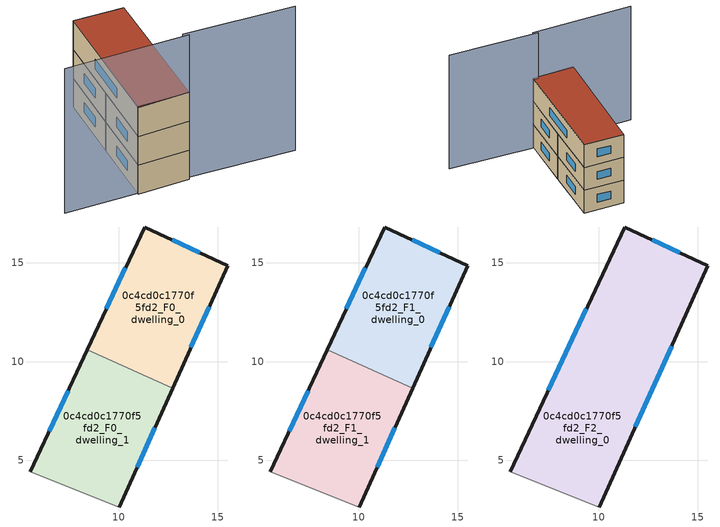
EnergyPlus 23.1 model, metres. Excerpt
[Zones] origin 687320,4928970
0c4cd0c1770f5fd2_F0_dwelling_0
 floor ground (EU_floor_Construction): 15.51,14.85 12.72,8.65 8.4,10.59 11.3,16.81 z0
 wall outside (EU_wall_Construction): 12.72,8.65 15.51,14.85 11.3,16.81 8.4,10.59 z0:3
 wall to 0c4cd0c1770f5fd2_F0_dwelling_1 (EU_wall_Construction): 8.4,10.59 12.72,8.65 z0:3
 window (EU_Window_Construction): 10.33,14.74 9.37,12.66 / 14.11,15.51 12.71,16.16 / 13.65,10.72 14.58,12.78 z1:2
0c4cd0c1770f5fd2_F0_dwelling_1
 floor ground (EU_floor_Construction): 12.72,8.65 10.02,2.63 5.52,4.41 8.4,10.59 z0
 wall outside (EU_wall_Construction): 8.4,10.59 5.52,4.41 / 10.02,2.63 12.72,8.65 z0:3
 wall adiabatic (EU_wall_Construction): 5.52,4.41 10.02,2.63 z0:3
 window (EU_Window_Construction): 7.44,8.53 6.48,6.47 / 10.92,4.64 11.82,6.64 z1:2
0c4cd0c1770f5fd2_F1_dwelling_0
 floor to 0c4cd0c1770f5fd2_F0_dwelling_0 (EU_floor_Construction): 15.51,14.85 12.72,8.65 8.4,10.59 11.3,16.81 z3
 wall outside (EU_wall_Construction): 12.72,8.65 15.51,14.85 11.3,16.81 8.4,10.59 z3:6
 wall to 0c4cd0c1770f5fd2_F1_dwelling_1 (EU_wall_Construction): 8.4,10.59 12.72,8.65 z3:6
 window (EU_Window_Construction): 10.33,14.74 9.37,12.66 / 14.11,15.51 12.71,16.16 / 13.65,10.72 14.58,12.78 z4:5
0c4cd0c1770f5fd2_F1_dwelling_1
 floor to 0c4cd0c1770f5fd2_F0_dwelling_1 (EU_floor_Construction): 12.72,8.65 10.02,2.63 5.52,4.41 8.4,10.59 z3
 wall outside (EU_wall_Construction): 8.4,10.59 5.52,4.41 / 10.02,2.63 12.72,8.65 z3:6
 wall adiabatic (EU_wall_Construction): 5.52,4.41 10.02,2.63 z3:6
 window (EU_Window_Construction): 7.44,8.53 6.48,6.47 / 10.92,4.64 11.82,6.64 z4:5
0c4cd0c1770f5fd2_F2_dwelling_0
 floor to 0c4cd0c1770f5fd2_F1_dwelling_0 (EU_floor_Construction): 15.51,14.85 12.72,8.65 8.4,10.59 11.3,16.81 z6
 floor to 0c4cd0c1770f5fd2_F1_dwelling_1 (EU_floor_Construction): 12.72,8.65 10.02,2.63 5.52,4.41 8.4,10.59 z6
 wall outside (EU_wall_Construction): 10.02,2.63 15.51,14.85 11.3,16.81 5.52,4.41 z6:9
 wall adiabatic (EU_wall_Construction): 5.52,4.41 10.02,2.63 z6:9
 window (EU_Window_Construction): 9.38,12.68 7.45,8.55 / 14.11,15.51 12.71,16.16 / 11.85,6.71 13.68,10.78 z7:8
 roof outside (EU_roof_Construction): 10.02,2.63 15.51,14.85 11.3,16.81 5.52,4.41 z9
shading: 9.67,3.1 19.03,-1.32 / -0.6,7.28 10.02,2.63 z0:15
[Building]
EU S2 Campaign: North Axis=0; Terrain=City; Solar Distribution=FullExterior
[Site:Location]
Bologna: Latitude=44.5; Longitude=11.25; Time Zone=1; Elevation=37
[SizingPeriod:WeatherFileDays]
AnnualSizingPeriod: Begin Month=1; Begin Day of Month=1; End Month=12; End Day of Month=31; Day of Week for Start Day=Monday; Use Weather File Daylight Saving Period=No; Use Weather File Rain and Snow Indicators=No
[MATERIAL]
EU_InternalMass_Material: Roughness=MediumRough; Thickness=0.1; Conductivity=1; Density=1800; Specific Heat=900; Thermal Absorptance=0.9; Solar Absorptance=0.7; Visible Absorptance=0.7
[MATERIAL:NOMASS] Roughness=MediumRough; Thermal Absorptance=0.9; Solar Absorptance=0.7; Visible Absorptance=0.7
Name | Thermal Resistance
EU_wall_NoMass | 0.937881
EU_roof_NoMass | 0.548572
EU_floor_NoMass | 0.71348
[WINDOWMATERIAL:SIMPLEGLAZINGSYSTEM]
EU_Window_SimpleGlazing: UFactor=4.25633; Solar Heat Gain Coefficient=0.85; Visible Transmittance=0.85
[CONSTRUCTION]
EU_wall_Construction: EU_wall_NoMass
EU_roof_Construction: EU_roof_NoMass
EU_floor_Construction: EU_floor_NoMass
EU_InternalMass_Construction: EU_InternalMass_Material
EU_Window_Construction: EU_Window_SimpleGlazing
[ZONE] Type=1; Multiplier=1; Ceiling Height=autocalculate; Floor Area=autocalculate; Part of Total Floor Area=Yes
Name | Volume
0c4cd0c1770f5fd2_F0_dwelling_0 | 96.2139
0c4cd0c1770f5fd2_F1_dwelling_0 | 96.2153
0c4cd0c1770f5fd2_F2_dwelling_0 | 192.441
0c4cd0c1770f5fd2_F0_dwelling_1; 0c4cd0c1770f5fd2_F1_dwelling_1 | 96.2278
[INTERNALMASS] Construction=EU_InternalMass_Construction
Name | Zone or ZoneList | Surface Area
0c4cd0c1770f5fd2_F0_dwelling_0_EU_InternalMass | 0c4cd0c1770f5fd2_F0_dwelling_0 | 32.0714
0c4cd0c1770f5fd2_F0_dwelling_1_EU_InternalMass | 0c4cd0c1770f5fd2_F0_dwelling_1 | 32.0761
0c4cd0c1770f5fd2_F1_dwelling_0_EU_InternalMass | 0c4cd0c1770f5fd2_F1_dwelling_0 | 32.0714
0c4cd0c1770f5fd2_F1_dwelling_1_EU_InternalMass | 0c4cd0c1770f5fd2_F1_dwelling_1 | 32.0761
0c4cd0c1770f5fd2_F2_dwelling_0_EU_InternalMass | 0c4cd0c1770f5fd2_F2_dwelling_0 | 64.1475
[OTHEREQUIPMENT] Fuel Type=Electricity; Design Level Calculation Method=Watts/Area; Power per Zone Floor Area=1; Fraction Latent=0; Fraction Radiant=0; Fraction Lost=0; Carbon Dioxide Generation Rate=0; EndUse Subcategory=EU_Step8_InternalGains
Name | Zone or ZoneList or Space or SpaceList | Schedule
EU_Step8_InternalGain_0c4cd0c1770f5fd2_F0_dwelling_0_f000 | 0c4cd0c1770f5fd2_F0_dwelling_0 | EU_Step8_GainSchedule_0c4cd0c1770f5fd2_F0_dwelling_0_f000
EU_Step8_InternalGain_0c4cd0c1770f5fd2_F0_dwelling_1_f000 | 0c4cd0c1770f5fd2_F0_dwelling_1 | EU_Step8_GainSchedule_0c4cd0c1770f5fd2_F0_dwelling_1_f000
EU_Step8_InternalGain_0c4cd0c1770f5fd2_F1_dwelling_0_f000 | 0c4cd0c1770f5fd2_F1_dwelling_0 | EU_Step8_GainSchedule_0c4cd0c1770f5fd2_F1_dwelling_0_f000
EU_Step8_InternalGain_0c4cd0c1770f5fd2_F1_dwelling_1_f000 | 0c4cd0c1770f5fd2_F1_dwelling_1 | EU_Step8_GainSchedule_0c4cd0c1770f5fd2_F1_dwelling_1_f000
EU_Step8_InternalGain_0c4cd0c1770f5fd2_F2_dwelling_0_f000 | 0c4cd0c1770f5fd2_F2_dwelling_0 | EU_Step8_GainSchedule_0c4cd0c1770f5fd2_F2_dwelling_0_f000
[ZONEVENTILATION:DESIGNFLOWRATE] Schedule=EU_AlwaysOn; Design Flow Rate Calculation Method=AirChanges/Hour; Air Changes per Hour=0.687892; Ventilation Type=Natural; Fan Pressure Rise=0; Fan Total Efficiency=1; Constant Term Coefficient=1; Temperature Term Coefficient=0; Velocity Term Coefficient=0; Velocity Squared Term Coefficient=0; Minimum Indoor Temperature=-100; Maximum Indoor Temperature=100; Delta Temperature=-100; Minimum Outdoor Temperature=-100; Maximum Outdoor Temperature=100; Maximum Wind Speed=40
Name | Zone or ZoneList or Space or SpaceList
EU_ConstantAir_0c4cd0c1770f5fd2_F0_dwelling_0 | 0c4cd0c1770f5fd2_F0_dwelling_0
EU_ConstantAir_0c4cd0c1770f5fd2_F0_dwelling_1 | 0c4cd0c1770f5fd2_F0_dwelling_1
EU_ConstantAir_0c4cd0c1770f5fd2_F1_dwelling_0 | 0c4cd0c1770f5fd2_F1_dwelling_0
EU_ConstantAir_0c4cd0c1770f5fd2_F1_dwelling_1 | 0c4cd0c1770f5fd2_F1_dwelling_1
EU_ConstantAir_0c4cd0c1770f5fd2_F2_dwelling_0 | 0c4cd0c1770f5fd2_F2_dwelling_0
[HVACTEMPLATE:THERMOSTAT] Constant Heating Setpoint=20; Constant Cooling Setpoint=50
EU_HeatOnly_0c4cd0c1770f5fd2_F0_dwelling_0; EU_HeatOnly_0c4cd0c1770f5fd2_F0_dwelling_1; EU_HeatOnly_0c4cd0c1770f5fd2_F1_dwelling_0; EU_HeatOnly_0c4cd0c1770f5fd2_F1_dwelling_1; EU_HeatOnly_0c4cd0c1770f5fd2_F2_dwelling_0
[HVACTEMPLATE:ZONE:IDEALLOADSAIRSYSTEM] System Availability Schedule=EU_AlwaysOn; Maximum Heating Supply Air Temperature=50; Minimum Cooling Supply Air Temperature=13; Maximum Heating Supply Air Humidity Ratio=0.0156; Minimum Cooling Supply Air Humidity Ratio=0.0077; Heating Limit=NoLimit; Cooling Limit=NoLimit; Heating Availability Schedule=EU_AlwaysOn; Cooling Availability Schedule=EU_CoolingOff; Dehumidification Control Type=ConstantSensibleHeatRatio; Cooling Sensible Heat Ratio=0.7; Dehumidification Setpoint=60; Humidification Control Type=None; Humidification Setpoint=30; Outdoor Air Method=None; Outdoor Air Flow Rate per Person=0.00944; Outdoor Air Flow Rate per Zone Floor Area=0; Outdoor Air Flow Rate per Zone=0; Demand Controlled Ventilation Type=None; Outdoor Air Economizer Type=NoEconomizer; Heat Recovery Type=None; Sensible Heat Recovery Effectiveness=0.7; Latent Heat Recovery Effectiveness=0.65
Name | Template Thermostat
0c4cd0c1770f5fd2_F0_dwelling_0 | EU_HeatOnly_0c4cd0c1770f5fd2_F0_dwelling_0
0c4cd0c1770f5fd2_F0_dwelling_1 | EU_HeatOnly_0c4cd0c1770f5fd2_F0_dwelling_1
0c4cd0c1770f5fd2_F1_dwelling_0 | EU_HeatOnly_0c4cd0c1770f5fd2_F1_dwelling_0
0c4cd0c1770f5fd2_F1_dwelling_1 | EU_HeatOnly_0c4cd0c1770f5fd2_F1_dwelling_1
0c4cd0c1770f5fd2_F2_dwelling_0 | EU_HeatOnly_0c4cd0c1770f5fd2_F2_dwelling_0
[SIZING:ZONE] Zone Cooling Design Supply Air Temperature Input Method=SupplyAirTemperature; Zone Cooling Design Supply Air Temperature=13; Zone Heating Design Supply Air Temperature Input Method=SupplyAirTemperature; Zone Heating Design Supply Air Temperature=50; Zone Cooling Design Supply Air Humidity Ratio=0.008; Zone Heating Design Supply Air Humidity Ratio=0.008; Cooling Design Air Flow Method=DesignDay; Cooling Design Air Flow Rate=0; Cooling Minimum Air Flow per Zone Floor Area=0.000762; Cooling Minimum Air Flow=0; Cooling Minimum Air Flow Fraction=0.2; Heating Design Air Flow Method=DesignDay; Heating Design Air Flow Rate=0; Heating Maximum Air Flow per Zone Floor Area=0.002032; Heating Maximum Air Flow=0.141576; Heating Maximum Air Flow Fraction=0.3; Account for Dedicated Outdoor Air System=No; Dedicated Outdoor Air System Control Strategy=NeutralSupplyAir; Dedicated Outdoor Air Low Setpoint Temperature for Design=autosize; Dedicated Outdoor Air High Setpoint Temperature for Design=autosize; Zone Load Sizing Method=Sensible Load Only No Latent Load; Zone Latent Cooling Design Supply Air Humidity Ratio Input Method=HumidityRatioDifference; Zone Cooling Design Supply Air Humidity Ratio Difference=0.005; Zone Latent Heating Design Supply Air Humidity Ratio Input Method=HumidityRatioDifference; Zone Humidification Design Supply Air Humidity Ratio Difference=0.005
0c4cd0c1770f5fd2_F0_dwelling_0; 0c4cd0c1770f5fd2_F0_dwelling_1; 0c4cd0c1770f5fd2_F1_dwelling_0; 0c4cd0c1770f5fd2_F1_dwelling_1; 0c4cd0c1770f5fd2_F2_dwelling_0
[SCHEDULE:CONSTANT]
Name | Hourly Value
EU_AlwaysOn | 1
EU_CoolingOff | 0
[SCHEDULE:FILE] Column Number=1; Rows to Skip at Top=0; Number of Hours of Data=8760; Column Separator=Comma; Interpolate to Timestep=No; Minutes per Item=60; Adjust Schedule for Daylight Savings=Yes
Name | File
EU_Step8_GainSchedule_0c4cd0c1770f5fd2_F0_dwelling_0_f000 | ../../schedules/0c4cd0c1770f5fd2/0c4cd0c1770f5fd2_F0_dwelling_0_f000_gain.csv
EU_Step8_GainSchedule_0c4cd0c1770f5fd2_F0_dwelling_1_f000 | ../../schedules/0c4cd0c1770f5fd2/0c4cd0c1770f5fd2_F0_dwelling_1_f000_gain.csv
EU_Step8_GainSchedule_0c4cd0c1770f5fd2_F1_dwelling_0_f000 | ../../schedules/0c4cd0c1770f5fd2/0c4cd0c1770f5fd2_F1_dwelling_0_f000_gain.csv
EU_Step8_GainSchedule_0c4cd0c1770f5fd2_F1_dwelling_1_f000 | ../../schedules/0c4cd0c1770f5fd2/0c4cd0c1770f5fd2_F1_dwelling_1_f000_gain.csv
EU_Step8_GainSchedule_0c4cd0c1770f5fd2_F2_dwelling_0_f000 | ../../schedules/0c4cd0c1770f5fd2/0c4cd0c1770f5fd2_F2_dwelling_0_f000_gain.csv
